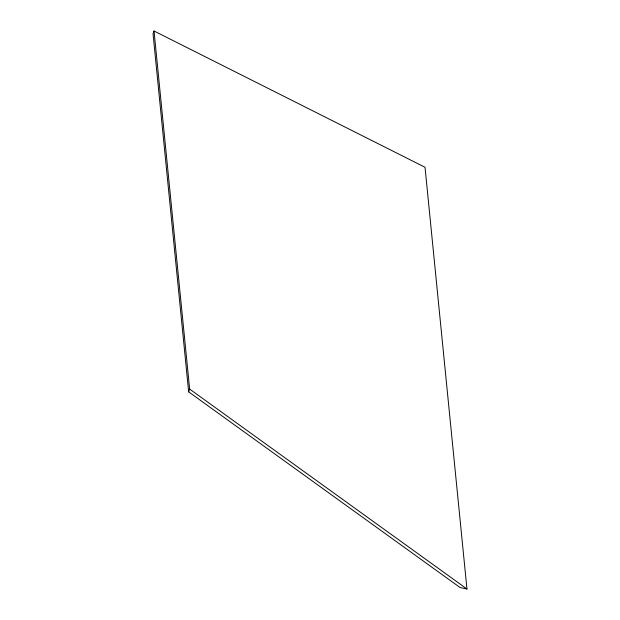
<?xml version="1.0" encoding="UTF-8"?>
<svg xmlns="http://www.w3.org/2000/svg" width="620" height="620" viewBox="0 0 620 620"><rect width="100%" height="100%" fill="white"/><g stroke="black" fill="none" stroke-linecap="round" stroke-linejoin="round"><path stroke-width="0.93" d="M154.031 31L153.039 33.774L188.65 391.863L460.063 587.52L466.961 589L425.025 167.268L154.031 31L189.642 389.089L188.65 391.863M189.642 389.089L466.961 589"/></g></svg>
